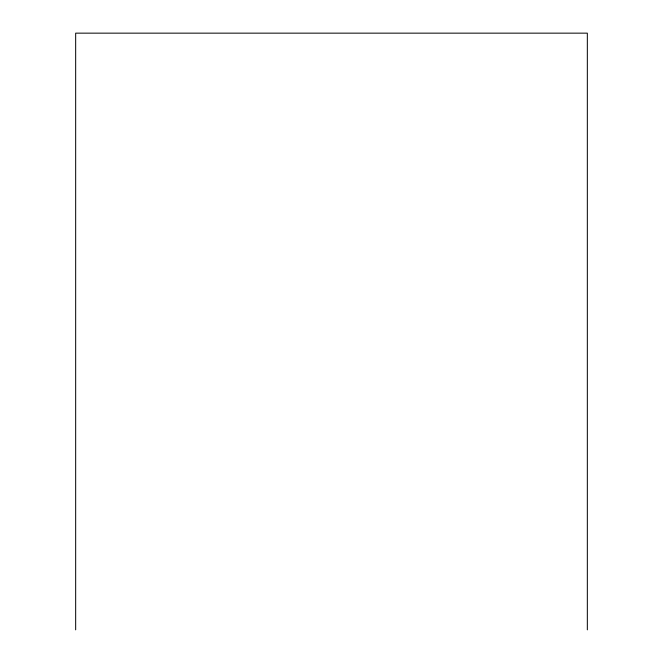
<?xml version="1.0" encoding="UTF-8"?>
<svg xmlns="http://www.w3.org/2000/svg" width="663" height="663" viewBox="0 0 663 663"><rect width="100%" height="100%" fill="white"/><g stroke="black" fill="none" stroke-linecap="round" stroke-linejoin="round"><path stroke-width="0.99" d="M587.335 629.85L587.335 33.15L75.665 33.15L75.665 629.85"/></g></svg>
